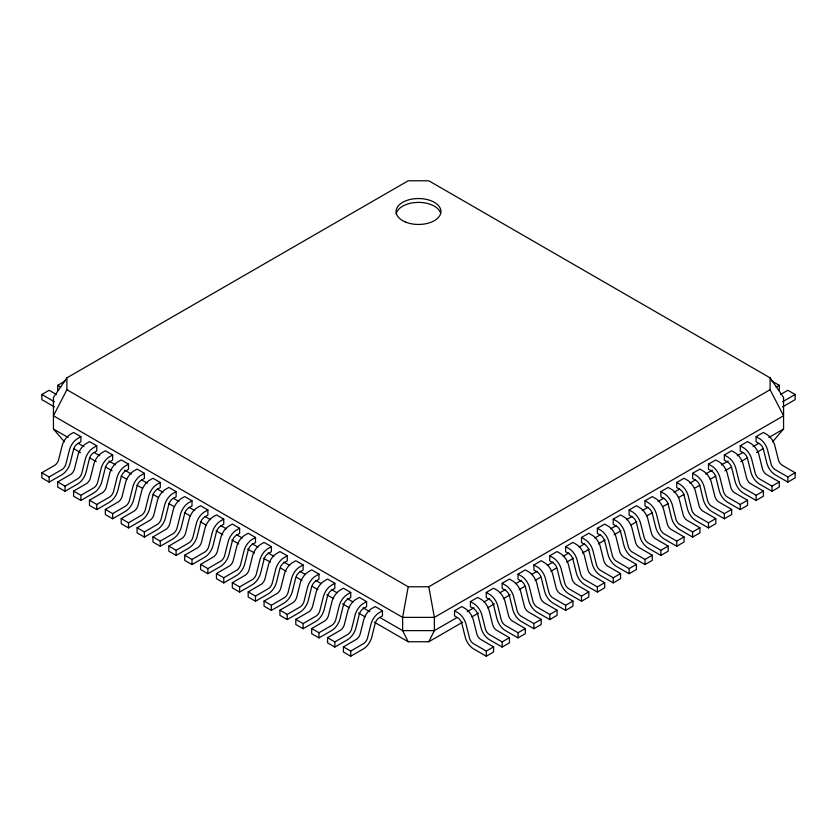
<?xml version="1.0" encoding="UTF-8"?>
<svg xmlns="http://www.w3.org/2000/svg" width="837" height="837" viewBox="0 0 837 837"><rect width="100%" height="100%" fill="white"/><g stroke="black" fill="none" stroke-linecap="round" stroke-linejoin="round"><path stroke-width="1.26" d="M772.624 441.758L783.568 429.004L783.568 397.449L770.092 377.832L428.795 180.782L408.205 180.782L66.908 377.832L66.908 389.718L408.205 586.768L402.628 617.382L402.628 630.617L408.205 641.749L428.795 641.749L462.694 622.173M428.795 641.749L434.372 630.617L434.372 617.382L428.795 586.768L770.092 389.718L770.092 377.832M66.908 389.718L53.432 415.78L402.628 617.382L434.372 617.382L783.568 415.78L770.092 389.718M66.908 377.832L53.432 397.449L53.432 429.004L64.376 441.758M54.51 406.939L41.85 399.626L41.85 394.499L49.153 390.283L56.466 394.509M57.722 390.471L57.722 385.334L65.024 381.117M80.896 436.652L76.805 439.059A12.524 7.23 -60 0 0 69.659 449.134L65.83 464.347A6.246 3.61 -60 0 1 62.262 469.369L49.153 476.975L41.85 472.759L41.85 477.885L49.153 482.102L61.812 474.799A12.534 7.24 -60 0 0 70.214 462.945L73.541 449.5A6.225 3.599 -60 0 1 77.726 443.62L80.896 441.779L80.896 436.652L73.593 432.436L69.502 434.853A12.524 7.23 -60 0 0 62.356 444.918L58.527 460.13A6.246 3.61 -60 0 1 54.97 465.152L41.85 472.759M96.768 445.818L92.677 448.224A12.524 7.23 -60 0 0 85.531 458.299L81.702 473.512A6.246 3.61 -60 0 1 78.144 478.534L65.024 486.14L57.722 481.924L57.722 487.05L65.024 491.267L77.684 483.964A12.534 7.24 -60 0 0 86.096 472.11L89.413 458.666A6.225 3.599 -60 0 1 93.598 452.775L96.768 450.944L96.768 445.818L89.465 441.601L85.374 444.008A12.524 7.23 -60 0 0 78.228 454.083L74.399 469.295A6.246 3.61 -60 0 1 70.842 474.317L57.722 481.924M112.639 454.983L108.548 457.389A12.524 7.23 -60 0 0 101.403 467.464L97.573 482.677A6.246 3.61 -60 0 1 94.016 487.689L80.896 495.295L73.593 491.089L73.593 496.215L80.896 500.432L93.556 493.129A12.534 7.24 -60 0 0 101.968 481.265L105.284 467.831A6.225 3.599 -60 0 1 109.469 461.94L112.639 460.109L112.639 454.983L105.336 450.766L101.246 453.173A12.524 7.23 -60 0 0 94.1 463.248L90.27 478.461A6.246 3.61 -60 0 1 86.713 483.483L73.593 491.089M128.511 464.137L124.42 466.554A12.524 7.23 -60 0 0 117.274 476.63L113.445 491.832A6.246 3.61 -60 0 1 109.888 496.854L96.768 504.46L89.465 500.244L89.465 505.381L96.768 509.597L109.427 502.284A12.534 7.24 -60 0 0 117.839 490.43L121.156 476.996A6.225 3.599 -60 0 1 125.341 471.105L128.511 469.275L128.511 464.137L121.208 459.931L117.117 462.338A12.524 7.23 -60 0 0 109.971 472.413L106.142 487.615A6.246 3.61 -60 0 1 102.585 492.637L89.465 500.244M144.382 473.303L140.292 475.719A12.524 7.23 -60 0 0 133.146 485.784L129.316 500.997A6.246 3.61 -60 0 1 125.759 506.019L112.639 513.625L105.336 509.409L105.336 514.546L112.639 518.762L125.299 511.449A12.534 7.24 -60 0 0 133.711 499.595L137.027 486.161A6.225 3.599 -60 0 1 141.212 480.271L144.382 478.44L144.382 473.303L137.08 469.086L132.989 471.503A12.524 7.23 -60 0 0 125.843 481.578L122.014 496.78A6.246 3.61 -60 0 1 118.456 501.802L105.336 509.409M160.254 482.468L156.163 484.885A12.524 7.23 -60 0 0 149.017 494.949L145.188 510.162A6.246 3.61 -60 0 1 141.631 515.184L128.511 522.79L121.208 518.574L121.208 523.711L128.511 527.927L141.171 520.614A12.534 7.24 -60 0 0 149.582 508.76L152.909 495.326A6.225 3.599 -60 0 1 157.084 489.436L160.254 487.605L160.254 482.468L152.951 478.251L148.86 480.668A12.524 7.23 -60 0 0 141.715 490.733L137.885 505.946A6.246 3.61 -60 0 1 134.328 510.968L121.208 518.574M176.126 491.633L172.035 494.05A12.524 7.23 -60 0 0 164.889 504.115L161.06 519.327A6.246 3.61 -60 0 1 157.502 524.349L144.382 531.955L137.08 527.739L137.08 532.876L144.382 537.082L157.042 529.779A12.534 7.24 -60 0 0 165.454 517.925L168.781 504.491A6.225 3.599 -60 0 1 172.956 498.601L176.126 496.77L176.126 491.633L168.833 487.416L164.732 489.833A12.524 7.23 -60 0 0 157.586 499.898L153.757 515.111A6.246 3.61 -60 0 1 150.2 520.133L137.08 527.739M191.997 500.798L187.906 503.215A12.524 7.23 -60 0 0 180.761 513.28L176.931 528.492A6.246 3.61 -60 0 1 173.374 533.514L160.254 541.12L152.951 536.904L152.951 542.031L160.254 546.247L172.914 538.944A12.534 7.24 -60 0 0 181.326 527.09L184.653 513.656A6.225 3.599 -60 0 1 188.827 507.766L191.997 505.925L191.997 500.798L184.705 496.582L180.604 498.998A12.524 7.23 -60 0 0 173.458 509.063L169.639 524.276A6.246 3.61 -60 0 1 166.071 529.298L152.951 536.904M207.879 509.963L203.778 512.37A12.524 7.23 -60 0 0 196.632 522.445L192.803 537.657A6.246 3.61 -60 0 1 189.246 542.679L176.126 550.286L168.833 546.069L168.833 551.196L176.126 555.412L188.785 548.109A12.534 7.24 -60 0 0 197.197 536.255L200.524 522.811A6.225 3.599 -60 0 1 204.699 516.931L207.879 515.09L207.879 509.963L200.577 505.747L196.475 508.153A12.524 7.23 -60 0 0 189.34 518.229L185.511 533.441A6.246 3.61 -60 0 1 181.943 538.463L168.833 546.069M223.751 519.128L219.65 521.535A12.524 7.23 -60 0 0 212.504 531.61L208.685 546.823A6.246 3.61 -60 0 1 205.117 551.845L191.997 559.451L184.705 555.234L184.705 560.361L191.997 564.577L204.657 557.275A12.534 7.24 -60 0 0 213.069 545.421L216.396 531.976A6.225 3.599 -60 0 1 220.57 526.086L223.751 524.255L223.751 519.128L216.448 514.912L212.347 517.318A12.524 7.23 -60 0 0 205.211 527.394L201.382 542.606A6.246 3.61 -60 0 1 197.814 547.628L184.705 555.234M239.623 528.293L235.521 530.7A12.524 7.23 -60 0 0 228.386 540.775L224.557 555.977A6.246 3.61 -60 0 1 220.989 560.999L207.879 568.605L200.577 564.4L200.577 569.526L207.879 573.743L220.529 566.429A12.534 7.24 -60 0 0 228.94 554.575L232.267 541.141A6.225 3.599 -60 0 1 236.442 535.251L239.623 533.42L239.623 528.293L232.32 524.077L228.219 526.483A12.524 7.23 -60 0 0 221.083 536.559L217.254 551.771A6.246 3.61 -60 0 1 213.686 556.783L200.577 564.4M255.494 537.448L251.393 539.865A12.524 7.23 -60 0 0 244.258 549.93L240.428 565.142A6.246 3.61 -60 0 1 236.861 570.164L223.751 577.771L216.448 573.554L216.448 578.691L223.751 582.908L236.4 575.594A12.534 7.24 -60 0 0 244.812 563.74L248.139 550.307A6.225 3.599 -60 0 1 252.314 544.416L255.494 542.585L255.494 537.448L248.191 533.242L244.101 535.649A12.524 7.23 -60 0 0 236.955 545.724L233.125 560.926A6.246 3.61 -60 0 1 229.558 565.948L216.448 573.554M271.366 546.613L267.265 549.03A12.524 7.23 -60 0 0 260.129 559.095L256.3 574.308A6.246 3.61 -60 0 1 252.732 579.33L239.623 586.936L232.32 582.719L232.32 587.856L239.623 592.073L252.272 584.76A12.534 7.24 -60 0 0 260.684 572.906L264.011 559.472A6.225 3.599 -60 0 1 268.185 553.581L271.366 551.75L271.366 546.613L264.063 542.397L259.972 544.814A12.524 7.23 -60 0 0 252.826 554.879L248.997 570.091A6.246 3.61 -60 0 1 245.429 575.113L232.32 582.719M287.237 555.778L283.147 558.195A12.524 7.23 -60 0 0 276.001 568.26L272.171 583.473A6.246 3.61 -60 0 1 268.604 588.495L255.494 596.101L248.191 591.885L248.191 597.022L255.494 601.238L268.143 593.925A12.534 7.24 -60 0 0 276.555 582.071L279.882 568.637A6.225 3.599 -60 0 1 284.057 562.746L287.237 560.916L287.237 555.778L279.935 551.562L275.844 553.979A12.524 7.23 -60 0 0 268.698 564.044L264.869 579.256A6.246 3.61 -60 0 1 261.301 584.278L248.191 591.885M303.109 564.944L299.018 567.36A12.524 7.23 -60 0 0 291.872 577.425L288.043 592.638A6.246 3.61 -60 0 1 284.475 597.66L271.366 605.266L264.063 601.05L264.063 606.187L271.366 610.393L284.025 603.09A12.534 7.24 -60 0 0 292.427 591.236L295.754 577.802A6.225 3.599 -60 0 1 299.939 571.912L303.109 570.081L303.109 564.944L295.806 560.727L291.715 563.144A12.524 7.23 -60 0 0 284.57 573.209L280.74 588.421A6.246 3.61 -60 0 1 277.183 593.443L264.063 601.05M318.981 574.109L314.89 576.515A12.524 7.23 -60 0 0 307.744 586.591L303.915 601.803A6.246 3.61 -60 0 1 300.347 606.825L287.237 614.431L279.935 610.215L279.935 615.341L287.237 619.558L299.897 612.255A12.534 7.24 -60 0 0 308.298 600.401L311.626 586.967A6.225 3.599 -60 0 1 315.811 581.077L318.981 579.235L318.981 574.109L311.678 569.892L307.587 572.309A12.524 7.23 -60 0 0 300.441 582.374L296.612 597.587A6.246 3.61 -60 0 1 293.055 602.609L279.935 610.215M334.852 583.274L330.761 585.68A12.524 7.23 -60 0 0 323.616 595.756L319.786 610.968A6.246 3.61 -60 0 1 316.229 615.99L303.109 623.596L295.806 619.38L295.806 624.507L303.109 628.723L315.769 621.42A12.534 7.24 -60 0 0 324.181 609.566L327.497 596.122A6.225 3.599 -60 0 1 331.682 590.231L334.852 588.401L334.852 583.274L327.549 579.058L323.459 581.464A12.524 7.23 -60 0 0 316.313 591.539L312.483 606.752A6.246 3.61 -60 0 1 308.926 611.774L295.806 619.38M350.724 592.439L346.633 594.845A12.524 7.23 -60 0 0 339.487 604.921L335.658 620.133A6.246 3.61 -60 0 1 332.101 625.145L318.981 632.762L311.678 628.545L311.678 633.672L318.981 637.888L331.64 630.585A12.534 7.24 -60 0 0 340.052 618.721L343.369 605.287A6.225 3.599 -60 0 1 347.554 599.397L350.724 597.566L350.724 592.439L343.421 588.223L339.33 590.629A12.524 7.23 -60 0 0 332.184 600.704L328.355 615.917A6.246 3.61 -60 0 1 324.798 620.939L311.678 628.545M366.596 601.604L362.505 604.011A12.524 7.23 -60 0 0 355.359 614.086L351.53 629.288A6.246 3.61 -60 0 1 347.972 634.31L334.852 641.916L327.549 637.71L327.549 642.837L334.852 647.053L347.512 639.74A12.534 7.24 -60 0 0 355.924 627.886L359.24 614.452A6.225 3.599 -60 0 1 363.425 608.562L366.596 606.731L366.596 601.604L359.293 597.388L355.202 599.794A12.524 7.23 -60 0 0 348.056 609.87L344.227 625.082A6.246 3.61 -60 0 1 340.669 630.094L327.549 637.71M382.467 610.759L378.376 613.176A12.524 7.23 -60 0 0 371.23 623.241L367.401 638.453A6.246 3.61 -60 0 1 363.844 643.475L350.724 651.081L343.421 646.865L343.421 652.002L350.724 656.218L363.384 648.905A12.534 7.24 -60 0 0 371.795 637.051L375.112 623.617A6.225 3.599 -60 0 1 379.297 617.727L382.467 615.896L382.467 610.759L375.164 606.553L371.073 608.959A12.524 7.23 -60 0 0 363.928 619.035L360.098 634.237A6.246 3.61 -60 0 1 356.541 639.259L343.421 646.865M776.14 387.144L779.278 385.334L779.278 390.471M780.534 394.509L787.847 390.283L795.15 394.499L795.15 399.626L782.49 406.939M782.605 401.739L795.15 394.499M454.533 610.759L461.836 606.553L465.927 608.959A12.524 7.23 60 0 1 473.072 619.035L476.902 634.237A6.246 3.61 60 0 0 480.459 639.259L493.579 646.865L493.579 652.002L486.276 656.218L473.616 648.905A12.534 7.24 60 0 1 465.205 637.051L461.888 623.617A6.225 3.599 60 0 0 457.703 617.727L454.533 615.896L454.533 610.759L458.624 613.176A12.524 7.23 60 0 1 465.77 623.241L469.599 638.453A6.246 3.61 60 0 0 473.156 643.475L486.276 651.081L493.579 646.865M470.404 601.604L477.707 597.388L481.798 599.794A12.524 7.23 60 0 1 488.944 609.87L492.773 625.082A6.246 3.61 60 0 0 496.331 630.094L509.451 637.71L509.451 642.837L502.148 647.053L489.488 639.74A12.534 7.24 60 0 1 481.076 627.886L477.76 614.452A6.225 3.599 60 0 0 473.575 608.562L470.404 606.731L470.404 601.604L474.495 604.011A12.524 7.23 60 0 1 481.641 614.086L485.47 629.288A6.246 3.61 60 0 0 489.028 634.31L502.148 641.916L509.451 637.71M486.276 592.439L493.579 588.223L497.67 590.629A12.524 7.23 60 0 1 504.816 600.704L508.645 615.917A6.246 3.61 60 0 0 512.202 620.939L525.322 628.545L525.322 633.672L518.019 637.888L505.36 630.585A12.534 7.24 60 0 1 496.948 618.721L493.631 605.287A6.225 3.599 60 0 0 489.446 599.397L486.276 597.566L486.276 592.439L490.367 594.845A12.524 7.23 60 0 1 497.513 604.921L501.342 620.133A6.246 3.61 60 0 0 504.899 625.145L518.019 632.762L525.322 628.545M502.148 583.274L509.451 579.058L513.541 581.464A12.524 7.23 60 0 1 520.687 591.539L524.517 606.752A6.246 3.61 60 0 0 528.074 611.774L541.194 619.38L541.194 624.507L533.891 628.723L521.231 621.42A12.534 7.24 60 0 1 512.819 609.566L509.503 596.122A6.225 3.599 60 0 0 505.318 590.231L502.148 588.401L502.148 583.274L506.239 585.68A12.524 7.23 60 0 1 513.384 595.756L517.214 610.968A6.246 3.61 60 0 0 520.771 615.99L533.891 623.596L541.194 619.38M518.019 574.109L525.322 569.892L529.413 572.309A12.524 7.23 60 0 1 536.559 582.374L540.388 597.587A6.246 3.61 60 0 0 543.945 602.609L557.065 610.215L557.065 615.341L549.763 619.558L537.103 612.255A12.534 7.24 60 0 1 528.702 600.401L525.374 586.967A6.225 3.599 60 0 0 521.189 581.077L518.019 579.235L518.019 574.109L522.11 576.515A12.524 7.23 60 0 1 529.256 586.591L533.085 601.803A6.246 3.61 60 0 0 536.653 606.825L549.763 614.431L557.065 610.215M533.891 564.944L541.194 560.727L545.285 563.144A12.524 7.23 60 0 1 552.43 573.209L556.26 588.421A6.246 3.61 60 0 0 559.817 593.443L572.937 601.05L572.937 606.187L565.634 610.393L552.975 603.09A12.534 7.24 60 0 1 544.573 591.236L541.246 577.802A6.225 3.599 60 0 0 537.061 571.912L533.891 570.081L533.891 564.944L537.982 567.36A12.524 7.23 60 0 1 545.128 577.425L548.957 592.638A6.246 3.61 60 0 0 552.525 597.66L565.634 605.266L572.937 601.05M549.763 555.778L557.065 551.562L561.156 553.979A12.524 7.23 60 0 1 568.302 564.044L572.131 579.256A6.246 3.61 60 0 0 575.699 584.278L588.809 591.885L588.809 597.022L581.506 601.238L568.857 593.925A12.534 7.24 60 0 1 560.445 582.071L557.118 568.637A6.225 3.599 60 0 0 552.943 562.746L549.763 560.916L549.763 555.778L553.853 558.195A12.524 7.23 60 0 1 560.999 568.26L564.829 583.473A6.246 3.61 60 0 0 568.396 588.495L581.506 596.101L588.809 591.885M565.634 546.613L572.937 542.397L577.028 544.814A12.524 7.23 60 0 1 584.174 554.879L588.003 570.091A6.246 3.61 60 0 0 591.571 575.113L604.68 582.719L604.68 587.856L597.377 592.073L584.728 584.76A12.534 7.24 60 0 1 576.316 572.906L572.989 559.472A6.225 3.599 60 0 0 568.815 553.581L565.634 551.75L565.634 546.613L569.735 549.03A12.524 7.23 60 0 1 576.871 559.095L580.7 574.308A6.246 3.61 60 0 0 584.268 579.33L597.377 586.936L604.68 582.719M581.506 537.448L588.809 533.242L592.899 535.649A12.524 7.23 60 0 1 600.045 545.724L603.875 560.926A6.246 3.61 60 0 0 607.442 565.948L620.552 573.554L620.552 578.691L613.249 582.908L600.6 575.594A12.534 7.24 60 0 1 592.188 563.74L588.861 550.307A6.225 3.599 60 0 0 584.686 544.416L581.506 542.585L581.506 537.448L585.607 539.865A12.524 7.23 60 0 1 592.742 549.93L596.572 565.142A6.246 3.61 60 0 0 600.139 570.164L613.249 577.771L620.552 573.554M597.377 528.293L604.68 524.077L608.781 526.483A12.524 7.23 60 0 1 615.917 536.559L619.746 551.771A6.246 3.61 60 0 0 623.314 556.783L636.423 564.4L636.423 569.526L629.121 573.743L616.471 566.429A12.534 7.24 60 0 1 608.06 554.575L604.732 541.141A6.225 3.599 60 0 0 600.558 535.251L597.377 533.42L597.377 528.293L601.479 530.7A12.524 7.23 60 0 1 608.614 540.775L612.443 555.977A6.246 3.61 60 0 0 616.011 560.999L629.121 568.605L636.423 564.4M613.249 519.128L620.552 514.912L624.653 517.318A12.524 7.23 60 0 1 631.789 527.394L635.618 542.606A6.246 3.61 60 0 0 639.186 547.628L652.295 555.234L652.295 560.361L645.003 564.577L632.343 557.275A12.534 7.24 60 0 1 623.931 545.421L620.604 531.976A6.225 3.599 60 0 0 616.43 526.086L613.249 524.255L613.249 519.128L617.35 521.535A12.524 7.23 60 0 1 624.496 531.61L628.315 546.823A6.246 3.61 60 0 0 631.883 551.845L645.003 559.451L652.295 555.234M629.121 509.963L636.423 505.747L640.525 508.153A12.524 7.23 60 0 1 647.66 518.229L651.489 533.441A6.246 3.61 60 0 0 655.057 538.463L668.167 546.069L668.167 551.196L660.874 555.412L648.215 548.109A12.534 7.24 60 0 1 639.803 536.255L636.476 522.811A6.225 3.599 60 0 0 632.301 516.931L629.121 515.09L629.121 509.963L633.222 512.37A12.524 7.23 60 0 1 640.368 522.445L644.197 537.657A6.246 3.61 60 0 0 647.754 542.679L660.874 550.286L668.167 546.069M645.003 500.798L652.295 496.582L656.396 498.998A12.524 7.23 60 0 1 663.542 509.063L667.361 524.276A6.246 3.61 60 0 0 670.929 529.298L684.049 536.904L684.049 542.031L676.746 546.247L664.086 538.944A12.534 7.24 60 0 1 655.674 527.09L652.347 513.656A6.225 3.599 60 0 0 648.173 507.766L645.003 505.925L645.003 500.798L649.093 503.215A12.524 7.23 60 0 1 656.239 513.28L660.069 528.492A6.246 3.61 60 0 0 663.626 533.514L676.746 541.12L684.049 536.904M660.874 491.633L668.167 487.416L672.268 489.833A12.524 7.23 60 0 1 679.414 499.898L683.243 515.111A6.246 3.61 60 0 0 686.8 520.133L699.92 527.739L699.92 532.876L692.617 537.082L679.958 529.779A12.534 7.24 60 0 1 671.546 517.925L668.219 504.491A6.225 3.599 60 0 0 664.044 498.601L660.874 496.77L660.874 491.633L664.965 494.05A12.524 7.23 60 0 1 672.111 504.115L675.94 519.327A6.246 3.61 60 0 0 679.498 524.349L692.617 531.955L699.92 527.739M676.746 482.468L684.049 478.251L688.14 480.668A12.524 7.23 60 0 1 695.285 490.733L699.115 505.946A6.246 3.61 60 0 0 702.672 510.968L715.792 518.574L715.792 523.711L708.489 527.927L695.829 520.614A12.534 7.24 60 0 1 687.418 508.76L684.091 495.326A6.225 3.599 60 0 0 679.916 489.436L676.746 487.605L676.746 482.468L680.837 484.885A12.524 7.23 60 0 1 687.983 494.949L691.812 510.162A6.246 3.61 60 0 0 695.369 515.184L708.489 522.79L715.792 518.574M692.617 473.303L699.92 469.086L704.011 471.503A12.524 7.23 60 0 1 711.157 481.578L714.986 496.78A6.246 3.61 60 0 0 718.544 501.802L731.664 509.409L731.664 514.546L724.361 518.762L711.701 511.449A12.534 7.24 60 0 1 703.289 499.595L699.973 486.161A6.225 3.599 60 0 0 695.788 480.271L692.617 478.44L692.617 473.303L696.708 475.719A12.524 7.23 60 0 1 703.854 485.784L707.683 500.997A6.246 3.61 60 0 0 711.241 506.019L724.361 513.625L731.664 509.409M708.489 464.137L715.792 459.931L719.883 462.338A12.524 7.23 60 0 1 727.029 472.413L730.858 487.615A6.246 3.61 60 0 0 734.415 492.637L747.535 500.244L747.535 505.381L740.232 509.597L727.573 502.284A12.534 7.24 60 0 1 719.161 490.43L715.844 476.996A6.225 3.599 60 0 0 711.659 471.105L708.489 469.275L708.489 464.137L712.58 466.554A12.524 7.23 60 0 1 719.726 476.63L723.555 491.832A6.246 3.61 60 0 0 727.112 496.854L740.232 504.46L747.535 500.244M724.361 454.983L731.664 450.766L735.754 453.173A12.524 7.23 60 0 1 742.9 463.248L746.73 478.461A6.246 3.61 60 0 0 750.287 483.483L763.407 491.089L763.407 496.215L756.104 500.432L743.444 493.129A12.534 7.24 60 0 1 735.032 481.265L731.716 467.831A6.225 3.599 60 0 0 727.531 461.94L724.361 460.109L724.361 454.983L728.452 457.389A12.524 7.23 60 0 1 735.597 467.464L739.427 482.677A6.246 3.61 60 0 0 742.984 487.689L756.104 495.295L763.407 491.089M740.232 445.818L747.535 441.601L751.626 444.008A12.524 7.23 60 0 1 758.772 454.083L762.601 469.295A6.246 3.61 60 0 0 766.158 474.317L779.278 481.924L779.278 487.05L771.976 491.267L759.316 483.964A12.534 7.24 60 0 1 750.904 472.11L747.587 458.666A6.225 3.599 60 0 0 743.402 452.775L740.232 450.944L740.232 445.818L744.323 448.224A12.524 7.23 60 0 1 751.469 458.299L755.298 473.512A6.246 3.61 60 0 0 758.856 478.534L771.976 486.14L779.278 481.924M756.104 436.652L763.407 432.436L767.498 434.853A12.524 7.23 60 0 1 774.643 444.918L778.473 460.13A6.246 3.61 60 0 0 782.03 465.152L795.15 472.759L795.15 477.885L787.847 482.102L775.188 474.799A12.534 7.24 60 0 1 766.786 462.945L763.459 449.5A6.225 3.599 60 0 0 759.274 443.62L756.104 441.779L756.104 436.652L760.195 439.059A12.524 7.23 60 0 1 767.341 449.134L771.17 464.347A6.246 3.61 60 0 0 774.738 469.369L787.847 476.975L795.15 472.759M456.971 617.56L434.372 630.617L402.628 630.617L380.029 617.56M467.14 611.69L473.92 607.777M484.1 601.908L489.75 598.643M499.919 592.774L505.569 589.51M515.738 583.64L521.388 580.376M531.558 574.506L537.208 571.242M547.377 565.373L553.027 562.108M563.196 556.239L568.846 552.975M579.026 547.105L584.676 543.841M594.845 537.961L600.495 534.707M610.665 528.827L616.314 525.573M626.484 519.693L632.134 516.439M642.303 510.56L647.953 507.306M658.123 501.426L663.772 498.172M673.942 492.292L679.602 489.028M689.772 483.158L695.421 479.894M705.591 474.024L712.371 470.112M721.41 464.891L728.19 460.978M737.23 455.757L742.879 452.493M753.049 446.623L758.699 443.359M768.868 437.489L783.568 429.004M471.744 616.953L478.523 613.04M487.563 607.819L494.343 603.906M503.382 598.685L510.162 594.772M519.202 589.551L524.851 586.287M535.031 580.418L540.681 577.153M550.851 571.284L556.5 568.02M566.67 562.15L573.45 558.237M582.489 553.016L589.269 549.103M598.319 543.883L605.099 539.959M614.138 534.749L620.918 530.825M631.088 524.956L636.737 521.692M646.907 515.822L652.557 512.558M662.737 506.688L668.386 503.424M678.556 497.555L684.206 494.29M694.375 488.421L700.025 485.157M710.194 479.287L715.844 476.023M724.894 470.802L731.674 466.889M740.714 461.668L747.493 457.755M756.533 452.535L763.313 448.622M408.205 586.768L428.795 586.768M771.976 381.117L779.278 385.334M57.722 385.334L60.86 387.144M41.85 394.499L54.395 401.739M53.432 429.004L68.132 437.489M78.301 443.359L83.951 446.623M94.121 452.493L99.77 455.757M108.81 460.978L115.59 464.891M124.629 470.112L131.409 474.024M141.579 479.894L147.228 483.158M157.398 489.028L163.058 492.292M173.228 498.172L178.877 501.426M189.047 507.306L194.697 510.56M204.866 516.439L210.516 519.693M220.686 525.573L226.335 528.827M236.505 534.707L242.155 537.961M252.324 543.841L257.974 547.105M268.154 552.975L273.804 556.239M283.973 562.108L289.623 565.373M299.792 571.242L305.442 574.506M315.612 580.376L321.262 583.64M331.431 589.51L337.081 592.774M347.25 598.643L352.9 601.908M363.08 607.777L369.86 611.69M73.687 448.622L80.467 452.535M89.507 457.755L96.286 461.668M105.326 466.889L112.106 470.802M121.156 476.023L126.805 479.287M136.975 485.157L142.625 488.421M152.794 494.29L158.444 497.555M168.614 503.424L174.263 506.688M184.443 512.558L190.093 515.822M200.263 521.692L205.912 524.956M216.082 530.825L222.862 534.749M231.901 539.959L238.681 543.883M247.731 549.103L254.511 553.016M263.55 558.237L270.33 562.15M280.5 568.02L286.149 571.284M296.319 577.153L301.969 580.418M312.149 586.287L317.798 589.551M326.838 594.772L333.618 598.685M342.657 603.906L349.437 607.819M358.477 613.04L365.256 616.953M374.306 622.173L408.205 641.749M787.847 476.975L787.847 482.102M771.976 486.14L771.976 491.267M756.104 495.295L756.104 500.432M740.232 504.46L740.232 509.597M724.361 513.625L724.361 518.762M708.489 522.79L708.489 527.927M692.617 531.955L692.617 537.082M676.746 541.12L676.746 546.247M660.874 550.286L660.874 555.412M645.003 559.451L645.003 564.577M629.121 568.605L629.121 573.743M613.249 577.771L613.249 582.908M597.377 586.936L597.377 592.073M581.506 596.101L581.506 601.238M565.634 605.266L565.634 610.393M549.763 614.431L549.763 619.558M533.891 623.596L533.891 628.723M518.019 632.762L518.019 637.888M502.148 641.916L502.148 647.053M486.276 651.081L486.276 656.218M350.724 651.081L350.724 656.218M334.852 641.916L334.852 647.053M318.981 632.762L318.981 637.888M303.109 623.596L303.109 628.723M287.237 614.431L287.237 619.558M271.366 605.266L271.366 610.393M255.494 596.101L255.494 601.238M239.623 586.936L239.623 592.073M223.751 577.771L223.751 582.908M207.879 568.605L207.879 573.743M191.997 559.451L191.997 564.577M176.126 550.286L176.126 555.412M160.254 541.12L160.254 546.247M144.382 531.955L144.382 537.082M128.511 522.79L128.511 527.927M112.639 513.625L112.639 518.762M96.768 504.46L96.768 509.597M80.896 495.295L80.896 500.432M65.024 486.14L65.024 491.267M49.153 476.975L49.153 482.102M396.152 214.157A22.442 12.963 0 0 1 417.621 202.397A22.442 12.963 0 0 1 440.628 213.153M405.547 222.077A22.442 12.963 0 0 0 440.848 212.682A22.442 12.963 0 0 0 409.105 199.729A22.442 12.963 0 0 0 405.547 222.077"/></g></svg>
